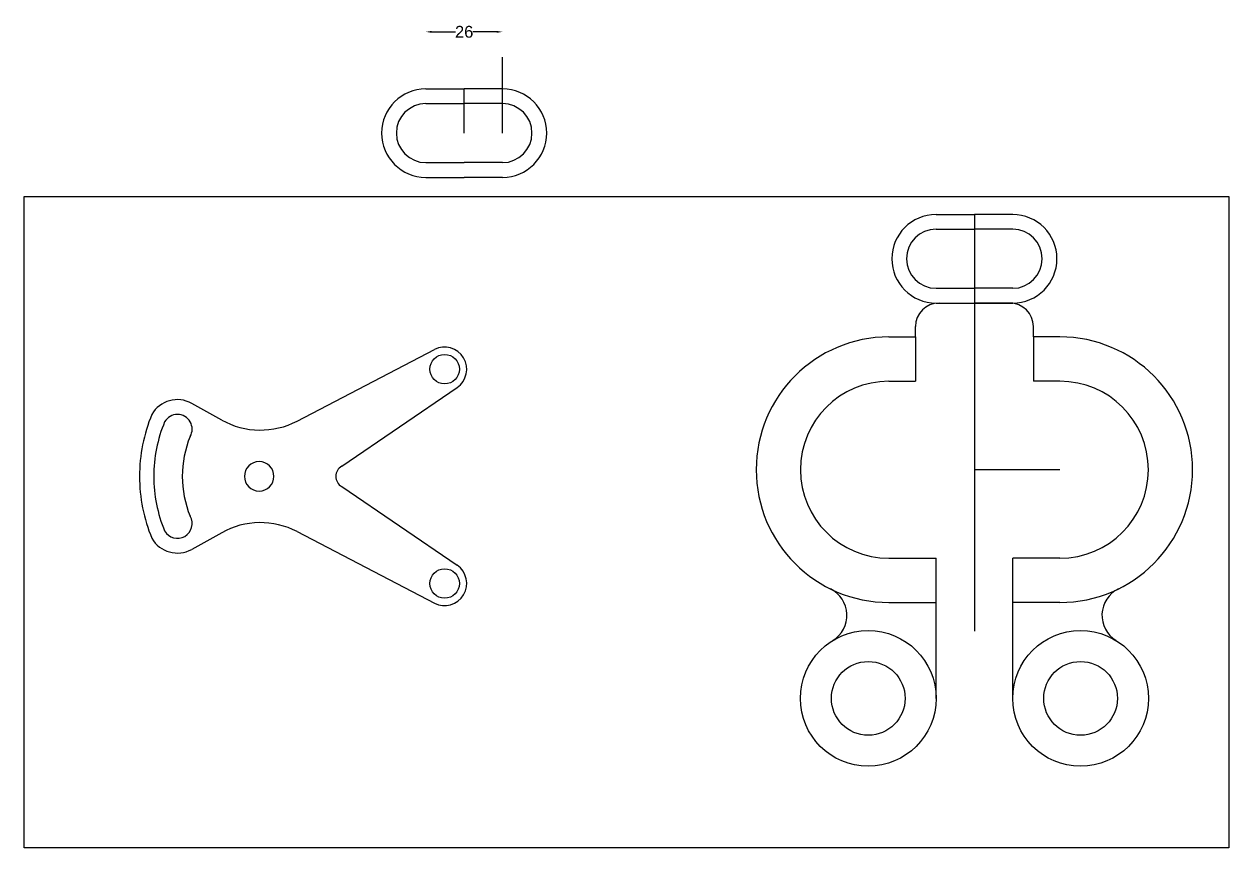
# Model space of a CAD drawing. Header units: inches. Extents: x -120 to 4012, y -583 to 270.
# Drawn here: x 3603.1 to 4011.6, y -511 to -231.8 of the extents above; entities that cross this region are included whole.
import ezdxf

# ---------------------------------------------------------------- set-up
doc = ezdxf.new("R2010")
doc.units = ezdxf.units.IN
doc.header["$MEASUREMENT"] = 0
doc.styles.get("Standard").update_dxf_attribs({"font": 'arial.ttf'})
doc.dimstyles.get("Standard").update_dxf_attribs({"dimtxt": 4, "dimasz": 2, "dimexe": 0.18, "dimexo": 0.0625, "dimgap": 0.09, "dimtad": 0, "dimtoh": 1, "dimdec": 1, "dimdsep": 46, "dimtxsty": 'Standard', "dimcen": 2, "dimse1": 1, "dimse2": 1, "dimadec": 0, "dimazin": 0, "dimtfac": 1, "dimtdec": 1, "dimtofl": 0, "dimtmove": 0, "dimatfit": 3, "dimfxl": 1, "dimtolj": 1, "dimtzin": 0, "dimarcsym": 0})

# ---------------------------------------------------------------- blocks, each defined once
blk = doc.blocks.new('*D20')
at = {"color": 0, "linetype": 'Continuous', "lineweight": -2, "transparency": 16777216}
for p, q in [((3741.28, -234.43), (3749.29, -234.43)), ((3763.28, -234.43), (3755.27, -234.43))]:
    blk.add_line(p, q, dxfattribs=at)
at = {"color": 0, "linetype": 'Continuous', "transparency": 16777216}
for points in [[(3741.28, -234.09), (3741.28, -234.76), (3739.28, -234.43)], [(3763.28, -234.09), (3763.28, -234.76), (3765.28, -234.43)]]:
    blk.add_solid(points, dxfattribs=at)
at = {"layer": 'Defpoints', "color": 0, "linetype": 'Continuous', "transparency": 16777216}
for p in [(3739.28, -234.43), (3739.28, -258.76), (3765.28, -258.76)]:
    blk.add_point(p, dxfattribs=at)
at = {"color": 0, "linetype": 'Continuous', "transparency": 16777216, "insert": (3752.28, -234.43), "char_height": 4, "attachment_point": 5}
blk.add_mtext('\\A1;26', dxfattribs=at)

msp = doc.modelspace()

# ---------------------------------------------------------------- linework, layer by layer
at = {"linetype": 'Continuous'}
for p, q in [((3765.28, -268.76), (3765.28, -243.01)), ((3739.28, -253.76), (3752.28, -253.76)), ((3765.28, -253.76), (3752.28, -253.76)), ((3752.28, -268.76), (3752.28, -253.76)), ((3739.28, -258.76), (3752.28, -258.76)), ((3765.28, -258.76), (3752.28, -258.76)), ((3739.28, -278.76), (3752.28, -278.76)), ((3765.28, -278.76), (3752.28, -278.76)), ((3739.28, -283.76), (3752.28, -283.76)), ((3765.28, -283.76), (3752.28, -283.76)), ((3912.31, -296.35), (3925.31, -296.35)), ((3938.31, -296.35), (3925.31, -296.35)), ((3925.31, -296.35), (3925.31, -437.6)), ((3912.31, -301.35), (3925.31, -301.35)), ((3938.31, -301.35), (3925.31, -301.35)), ((3912.31, -321.35), (3925.31, -321.35)), ((3938.31, -321.35), (3925.31, -321.35)), ((3912.31, -326.35), (3925.31, -326.35)), ((3938.31, -326.35), (3925.31, -326.35)), ((3925.31, -326.35), (3938.31, -326.35)), ((3905.31, -337.85), (3905.31, -334.35)), ((3945.31, -337.85), (3945.31, -334.35)), ((3896.31, -337.85), (3905.31, -337.85)), ((3905.31, -337.85), (3905.31, -352.85)), ((3954.31, -337.85), (3945.31, -337.85)), ((3945.31, -337.85), (3945.31, -352.85)), ((3695.64, -366.36), (3742.19, -342.13)), ((3710.75, -381.63), (3749.87, -354.98)), ((3896.31, -352.85), (3905.31, -352.85)), ((3954.31, -352.85), (3945.31, -352.85)), ((3670.05, -366), (3659.9, -360.36)), ((3954.31, -382.85), (3925.31, -382.85)), ((3710.75, -388.56), (3749.87, -415.22)), ((3670.05, -404.19), (3659.9, -409.84)), ((3695.64, -403.84), (3742.19, -428.07)), ((3896.31, -412.85), (3912.31, -412.85)), ((3912.31, -460.35), (3912.31, -412.85)), ((3938.31, -460.35), (3938.31, -412.85)), ((3954.31, -412.85), (3938.31, -412.85)), ((3896.31, -427.85), (3912.31, -427.85)), ((3954.31, -427.85), (3938.31, -427.85))]:
    msp.add_line(p, q, dxfattribs=at)
at = {"color": 40, "linetype": 'Continuous', "true_color": 0xf8d731}
msp.add_lwpolyline([(3603.05, -290.29), (4011.61, -290.29), (4011.61, -511.04), (3603.05, -511.04)], close=True, dxfattribs=at)
at = {"linetype": 'Continuous'}
for centre, radius in [((3745.65, -348.78), 5), ((3745.65, -421.41), 5), ((3889.31, -460.35), 23), ((3961.31, -460.35), 23), ((3889.31, -460.35), 12.5), ((3961.31, -460.35), 12.5)]:
    msp.add_circle(centre, radius, dxfattribs=at)
for centre, radius, start, end in [((3739.28, -268.76), 15, 90, 270), ((3765.28, -268.76), 15, 270, 90), ((3739.28, -268.76), 10, 90, 270), ((3765.28, -268.76), 10, 270, 90), ((3912.31, -311.35), 15, 90, 270), ((3938.31, -311.35), 15, 270, 90), ((3912.31, -311.35), 10, 90, 270), ((3938.31, -311.35), 10, 270, 90), ((3913.31, -334.35), 8, 90, 180), ((3937.31, -334.35), 8, 0, 90), ((3896.31, -382.85), 45, 90, 270), ((3954.31, -382.85), 45, 270, 90), ((3745.65, -348.78), 7.5, 304.2652, 117.493), ((3896.31, -382.85), 30, 90, 270), ((3954.31, -382.85), 30, 270, 90), ((3655.04, -369.1), 10, 60.9315, 150), ((3697.08, -385.1), 54.88, 157.5, 180), ((3695.37, -385.1), 48.34, 157.5, 180), ((3655.04, -369.1), 5, 330, 150), ((3683.17, -342.41), 27, 240.9315, 297.493), ((3691.96, -385.1), 35.28, 157.5, 180), ((3682.75, -385.1), 5, 0, 180), ((3712.75, -385.1), 4, 120, 180), ((3697.08, -385.1), 54.88, 180, 202.5), ((3695.37, -385.1), 48.34, 180, 202.5), ((3691.96, -385.1), 35.28, 180, 202.5), ((3682.75, -385.1), 5, 180, 0), ((3712.75, -385.1), 4, 180, 240), ((3655.04, -401.1), 5, 210, 30), ((3683.17, -427.79), 27, 62.507, 119.0685), ((3655.04, -401.1), 10, 210, 299.0685), ((3745.65, -421.41), 7.5, 242.507, 55.7348), ((3872.06, -432.22), 10, 301.5114, 63.8404), ((3978.56, -432.22), 10, 116.1596, 238.4886)]:
    msp.add_arc(centre, radius, start, end, dxfattribs=at)

# ---------------------------------------------------------------- dimensions: what is measured, and where the dimension line sits
dim = msp.add_linear_dim(base=(3739.28, -234.43), p1=(3765.28, -258.76), p2=(3739.28, -258.76), dimstyle='Standard', dxfattribs=at)
dim.commit()
dim.dimension.update_dxf_attribs({"geometry": '*D20', "text_midpoint": (3752.28, -234.43)})

doc.saveas('drawing.dxf')
